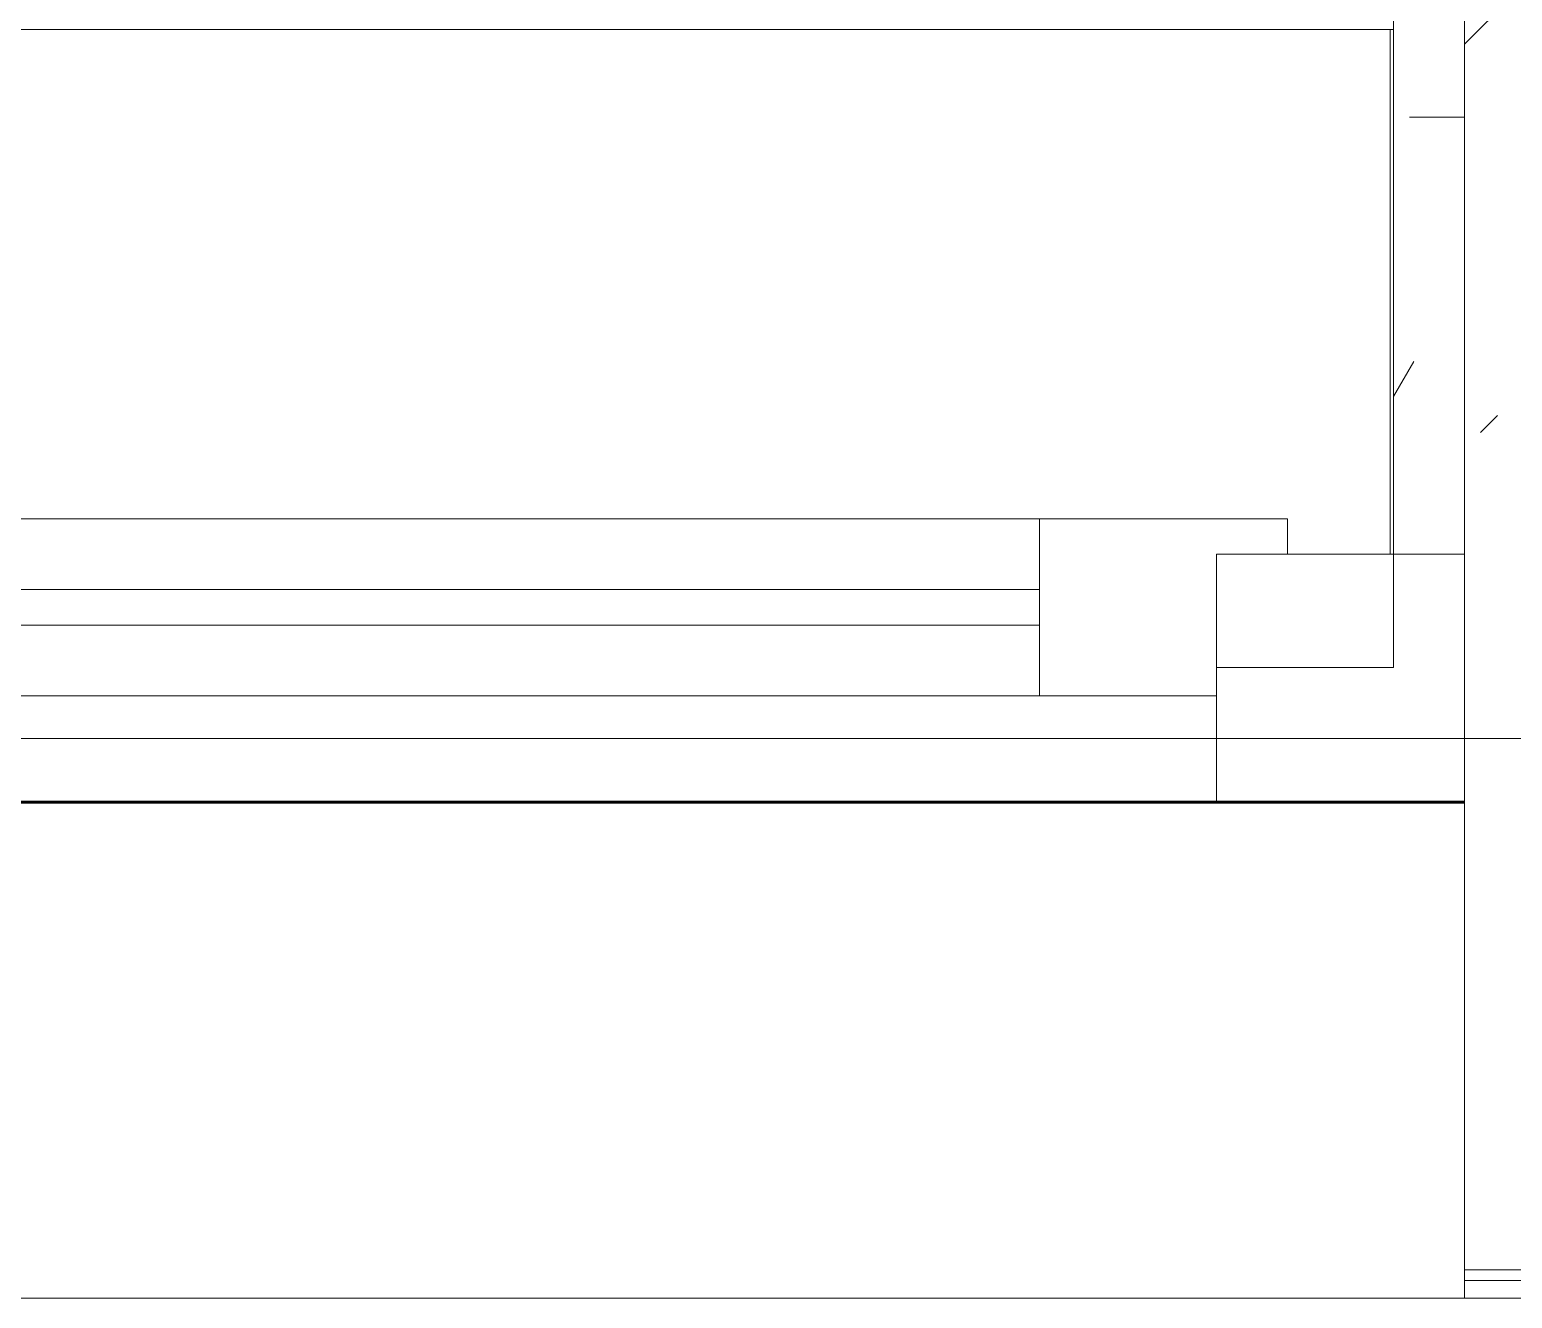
# Model space of a CAD drawing. Header units: millimetres. Extents: x -1113 to 415037, y -3642 to 28069.
# Drawn here: x 37649.7 to 38068.2, y -394.1 to -36.1 of the extents above; entities that cross this region are included whole.
import ezdxf

# ---------------------------------------------------------------- set-up
doc = ezdxf.new("R2010")
doc.units = ezdxf.units.MM
for name, color, linetype, lineweight in [('0) Стена 3.93м', 3, 'Continuous', 60), ('1) Окна 2.25м-', 6, 'Continuous', 60), ('A-GLAZ', 7, 'Continuous', 9), ('A-GLAZ-1', 7, 'Continuous', 5), ('A-WALL', 7, 'Continuous', 5), ('I-WALL', 7, 'Continuous', 5), ('S-COLS', 7, 'Continuous', 9), ('S-COLS-1', 7, 'Continuous', 5)]:
    doc.layers.add(name, color=color, linetype=linetype, lineweight=lineweight)
doc.layers.add('A-WALL-1', color=9, linetype='Continuous', lineweight=5, true_color=0x808080)
doc.layers.add('A-WALL-FNSH-1', color=9, linetype='Continuous', lineweight=5, true_color=0x808080)

# ---------------------------------------------------------------- blocks, each defined once
blk = doc.blocks.new('BSC_Колонна _Прямоугольная - 500х500-V96-Объем проектирования 1 этажа')
at = {"layer": 'S-COLS-1'}
h = blk.add_hatch(dxfattribs=at)
h.set_pattern_fill('FP_112', color=256, style=0, pattern_type=2)
h.set_pattern_definition([(45, (-38240, -150), (-114.04925, 114.04925), []), (45, (-38125.95, -150), (-114.04925, 114.04925), [201.613, -40.323, 6.706, -33.617])])
h.paths.add_polyline_path([(-250, -250), (250, -250), (250, 250), (-250, 250), (-250, -230.5)])
for p, q in [((-250, 250), (-250, -250)), ((-250, -250), (250, -250))]:
    blk.add_line(p, q, dxfattribs=at)
blk = doc.blocks.new('120_Окно_СКБ_1Ст - 120_Окно_СКБ_1Ст 900х2500_h_-V152-Объем проектирования 1 этажа')
at = {"layer": 'A-GLAZ'}
for p, q in [((-450, -127), (-450, -57)), ((-450, -57), (-380, -57)), ((-380, -57), (-380, -127)), ((380, -87), (-380, -87)), ((-380, -87), (-380, -127)), ((-330, -137), (-330, -87)), ((-380, -127), (-450, -127)), ((-380, -127), (-400, -127)), ((-400, -127), (-400, -137)), ((-400, -137), (400, -137)), ((400, -137), (-400, -137))]:
    blk.add_line(p, q, dxfattribs=at)
at = {"layer": 'A-GLAZ-1'}
for p, q in [((450, -57), (-450, -57)), ((-330, -107), (330, -107)), ((330, -117), (-330, -117)), ((-430, -127), (-400, -127))]:
    blk.add_line(p, q, dxfattribs=at)
blk = doc.blocks.new('1floor')
at = {"layer": 'A-WALL'}
h = blk.add_hatch(dxfattribs=at)
h.set_pattern_fill('FP_24', color=256, style=0, pattern_type=2)
h.set_pattern_definition([(45, (0, 0), (-141.42136, 141.42136), []), (135, (0, 0), (-141.42136, -141.42136), [])])
h.paths.add_polyline_path([(75692.06, -250), (75700, -250), (75700, -100), (73980, -100), (73980, -250), (75480, -250)])
h.paths.add_polyline_path([(70660, -250), (70660, -100), (67060, -100), (67060, -250), (69821.35, -250)])
h.paths.add_polyline_path([(72236.07, -250), (72280, -250), (72280, -100), (71560, -101.79), (71560, -250), (72080, -250)])
h.paths.add_polyline_path([(65160, -250), (66160, -250), (66160, -100), (65160, -100), (65160, -118)])
h.paths.add_polyline_path([(63710, -250), (64260, -250), (64260, -100), (63710, -100), (63710, -121.31)])
h.paths.add_polyline_path([(60910, -250), (61610, -250), (61610, -100), (60910, -100), (60910, -128.27)])
h.paths.add_polyline_path([(60010, -250), (60010, -100), (59260, -100), (59260, -250)])
h.paths.add_polyline_path([(57160, -250), (57160, -100), (56410, -100), (56410, -250)])
h.paths.add_polyline_path([(53310, -250), (53310, -100), (51871.54, -100), (51871.54, -250)])
h.paths.add_polyline_path([(49771.54, -250), (49771.54, -100), (49060, -100), (49060, -250), (49190.71, -250)])
h.paths.add_polyline_path([(48160, -250), (48160, -100), (47410, -100), (47410, -250)])
h.paths.add_polyline_path([(44310, -250), (44310, -100), (42737.54, -100), (42737.54, -250)])
h.paths.add_polyline_path([(38875.4, -250), (39040, -250), (39040, -100), (37990, -100), (37990, -250)])
h.paths.add_polyline_path([(40637.54, -250), (40637.54, -100), (39940, -100), (39940, -250)])
h.paths.add_polyline_path([(36812.33, -250), (37090, -250), (37090, -100), (35970, -100), (35970, -250)])
h.paths.add_polyline_path([(33870, -250), (33870, -100), (33010, -100), (33010, -250)])
h.paths.add_polyline_path([(30210, -250), (30210, -100), (29209.74, -100), (29209.74, -250)])
h.paths.add_polyline_path([(28309.74, -250), (28309.74, -100), (27310, -100), (27310, -250)])
h.paths.add_polyline_path([(26410, -250), (26410, -100), (25435, -100), (25435, -250)])
h.paths.add_polyline_path([(22635, -250), (22635, -100), (21610, -100), (21610, -250)])
h.paths.add_polyline_path([(19360, -250), (20710, -250), (20710, -100), (19360, -100), (19360, -231.59)])
h.paths.add_polyline_path([(17260, -250), (17260, -100), (16510, -100), (16510, -250)])
h.paths.add_polyline_path([(14860, -250), (15610, -250), (15610, -100), (14860, -100), (14860, -242.78)])
h.paths.add_polyline_path([(12055.57, -250), (12760, -248), (12760, -100), (12010, -100), (12010, -250)])
h.paths.add_polyline_path([(7929.44, -250), (8259.74, -250), (8259.74, -100), (6830, -100), (6830, -250), (7660, -250)])
h.paths.add_polyline_path([(9159.74, -250), (9910, -250), (9910, -100), (9159.74, -100), (9159.74, -118)])
h.paths.add_polyline_path([(110, -250), (3730, -250), (3730, -100), (-260, -100), (-260, -250), (-110, -250)])
at = {"layer": 'I-WALL'}
h = blk.add_hatch(dxfattribs=at)
h.set_pattern_fill('FP_191', color=256, style=0, pattern_type=2)
h.set_pattern_definition([(0, (0, 0), (243.84, 60.96), [20.117, -162.763, 20.117, -162.763, -975.36]), (0, (0, 0), (243.84, 60.96), [-365.76, 20.117, -345.643, 20.117, -162.763, -426.72]), (0, (0, 0), (243.84, 60.96), [-914.4, 20.117, -101.803, 20.117, -284.683]), (120, (91.44, 30.48), (-174.71291, 180.69163), [20.117, -162.763, 20.117, -162.763, -975.36]), (120, (91.44, 30.48), (-174.71291, 180.69163), [-365.76, 20.117, -345.643, 20.117, -162.763, -426.72]), (120, (91.44, 30.48), (-174.71291, 180.69163), [-914.4, 20.117, -101.803, 20.117, -284.683]), (240, (121.92, 152.4), (-69.12709, -241.65163), [20.117, -162.763, 20.117, -162.763, -975.36]), (240, (121.92, 152.4), (-69.12709, -241.65163), [-365.76, 20.117, -345.643, 20.117, -162.763, -426.72]), (240, (121.92, 152.4), (-69.12709, -241.65163), [-914.4, 20.117, -101.803, 20.117, -284.683])])
h.paths.add_polyline_path([(37970, -48), (37990, -48), (37990, 100), (37970, 100), (37970, -7.27)])
at = {"layer": 'A-WALL'}
for p, q in [((33610, -100), (37990, -100)), ((37990, -250), (39040, -250)), ((37990, -253), (39040, -253)), ((37990, -258), (37090, -258))]:
    blk.add_line(p, q, dxfattribs=at)
at = {"layer": 'A-WALL-1'}
for p, q in [((37970, 140), (37970, 100)), ((37970, -48), (37990, -48)), ((37990, -100), (37990, -250))]:
    blk.add_line(p, q, dxfattribs=at)
at = {"layer": 'A-WALL-FNSH-1'}
for p, q in [((37969, 100), (37969, -48)), ((37970, 100), (37969, 100)), ((37970, -48), (37970, 100)), ((37969, -48), (37970, -48)), ((37990, -250), (37990, -258)), ((37990, -258), (39040, -258))]:
    blk.add_line(p, q, dxfattribs=at)
at = {"layer": 'I-WALL'}
for p, q in [((37969, 100), (37111, 100)), ((37970, -80), (37970, -48)), ((37970, -80), (37920, -80))]:
    blk.add_line(p, q, dxfattribs=at)
at = {"layer": 'A-GLAZ', "color": 3, "rotation": 180}
blk.add_blockref('120_Окно_СКБ_1Ст - 120_Окно_СКБ_1Ст 900х2500_h_-V152-Объем проектирования 1 этажа', (37540, -175), dxfattribs=at)
at = {"layer": 'S-COLS'}
blk.add_blockref('BSC_Колонна _Прямоугольная - 500х500-V96-Объем проектирования 1 этажа', (38240, 150), dxfattribs=at)

msp = doc.modelspace()

# ---------------------------------------------------------------- linework, layer by layer
at = {"layer": '1) Окна 2.25м-'}
msp.add_lwpolyline([(37154.7, -254.06), (38054.7, -254.06)], dxfattribs=at)

# ---------------------------------------------------------------- block references
at = {"layer": '0) Стена 3.93м'}
msp.add_blockref('1floor', (64.7, -136.06), dxfattribs=at)

doc.saveas('drawing.dxf')
